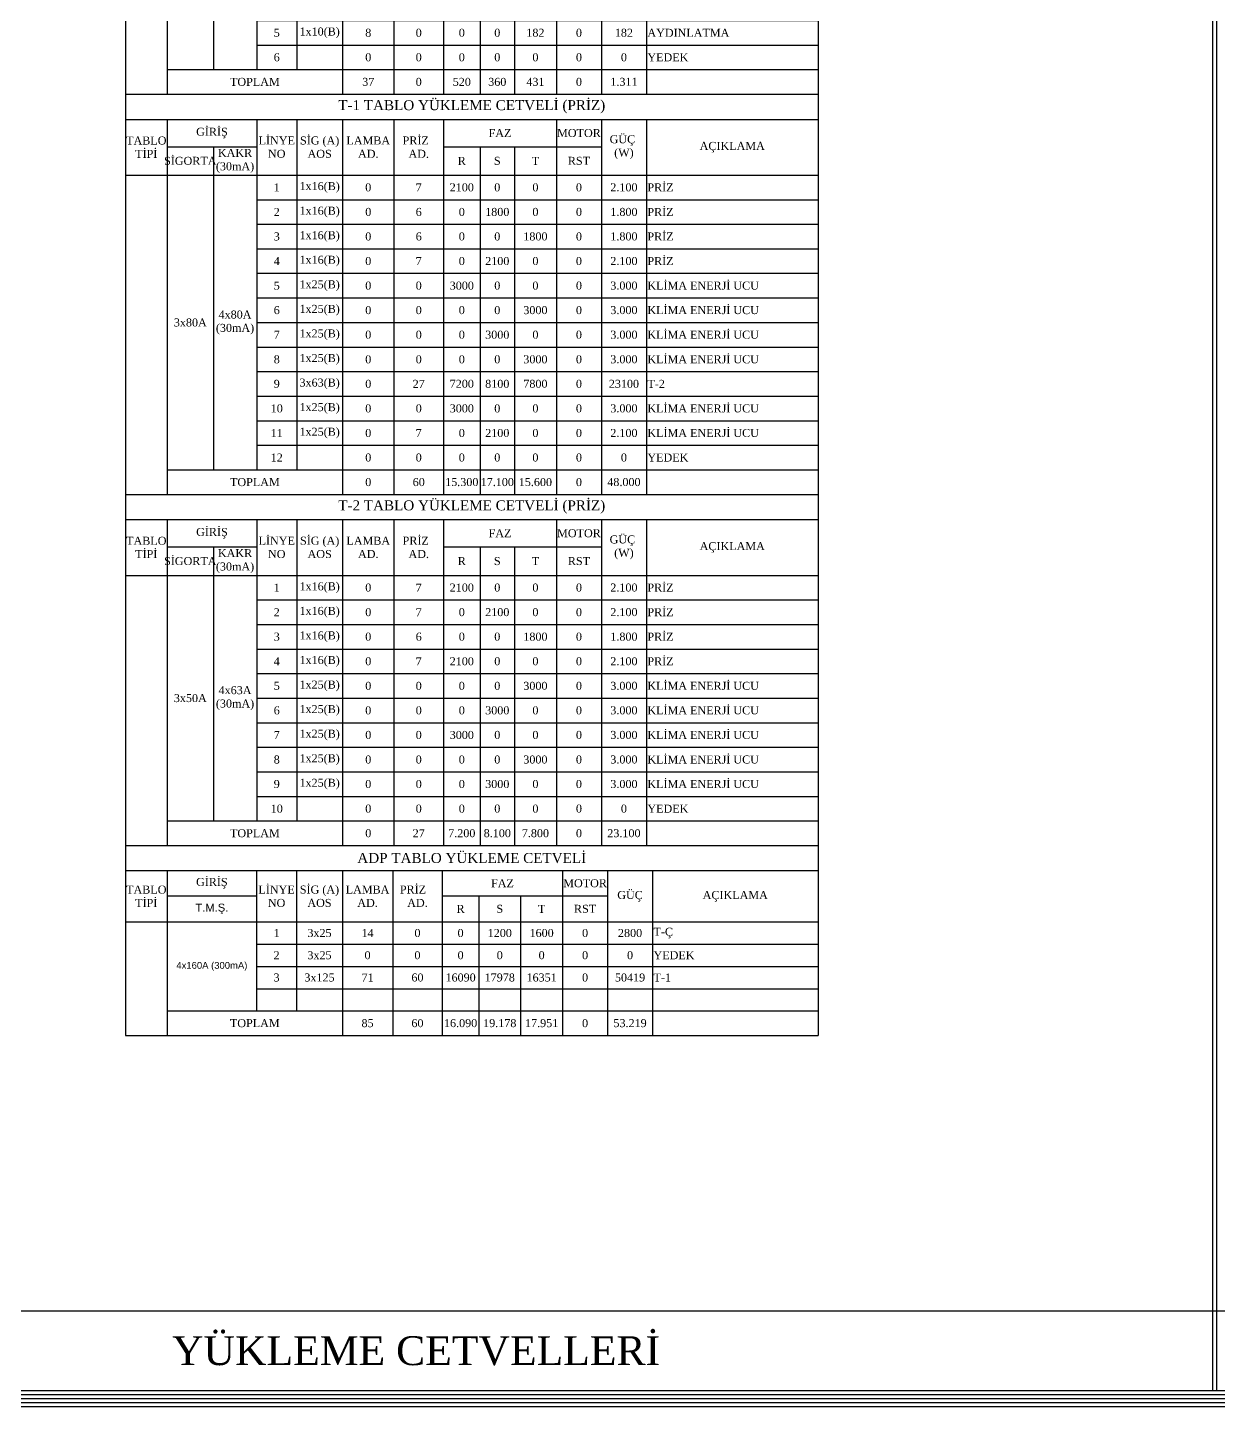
# Model space of a CAD drawing. Header units: millimetres. Extents: x 2046 to 14753, y 2361 to 29276.
# Drawn here: x 3542 to 5038, y 2361 to 4094 of the extents above; entities that cross this region are included whole.
import ezdxf

# ---------------------------------------------------------------- set-up
doc = ezdxf.new("R2010")
doc.units = ezdxf.units.MM
doc.layers.add('Elektrik Yazı', color=7, linetype='Continuous')
doc.layers.add('yazi', color=251, linetype='Continuous', lineweight=25)
doc.styles.add('Elektrik Yazı', font='times.ttf')
doc.styles.get("Standard").update_dxf_attribs({"font": 'arial.ttf'})

# ---------------------------------------------------------------- blocks, each defined once
blk = doc.blocks.new('*T202')
at = {"layer": 'Elektrik Yazı', "color": 0, "linetype": 'ByBlock', "lineweight": -2, "transparency": 16777216}
for p, q in [((0, 0), (870.4, 0)), ((0, 0), (0, -317.7)), ((870.4, 0), (870.4, -317.7)), ((0, -31.6), (870.4, -31.6)), ((52.6, -31.6), (52.6, -317.7)), ((165, -31.6), (165, -101.7)), ((215.3, -31.6), (215.3, -286.9)), ((272.9, -31.6), (272.9, -317.7)), ((337.5, -31.6), (337.5, -317.7)), ((399.7, -31.6), (399.7, -317.7)), ((541.7, -31.6), (541.7, -317.7)), ((598.1, -31.6), (598.1, -101.7)), ((654.6, -31.6), (654.6, -317.7)), ((52.6, -66), (165, -66)), ((110.6, -66), (110.6, -286.9)), ((399.7, -66), (598.1, -66)), ((445.8, -66), (445.8, -317.7)), ((488.8, -66), (488.8, -317.7)), ((0, -101.7), (870.4, -101.7)), ((165, -101.7), (165, -286.9)), ((598.1, -101.7), (598.1, -286.9)), ((165, -132.6), (870.4, -132.6)), ((165, -163.4), (870.4, -163.4)), ((165, -194.3), (870.4, -194.3)), ((165, -225.1), (870.4, -225.1)), ((165, -256), (870.4, -256)), ((52.6, -286.9), (870.4, -286.9)), ((598.1, -286.9), (598.1, -317.7)), ((0, -317.7), (870.4, -317.7))]:
    blk.add_line(p, q, dxfattribs=at)
at = {"layer": 'Elektrik Yazı', "color": 0, "linetype": 'ByBlock', "transparency": 16777216, "style": 'Elektrik Yazı'}
for s, insert, char_height, width, attachment_point in [('T-2 TABLO YÜKLEME CETVELİ (AYDINLATMA)', (435.2, -15.8), 12.574, 867.828, 5), ('GİRİŞ', (108.8, -48.8), 10.06, 109.929, 5), ('LİNYE NO', (190.2, -66.6), 10.06, 47.711, 5), ('SİG (A) AOS', (244.1, -66.6), 10.059, 55.031, 5), ('PRİZ   AD.', (368.6, -66.6), 10.06, 59.606, 5), ('FAZ', (470.7, -48.8), 10.06, 139.451, 5), ('MOTOR', (569.9, -48.8), 10.06, 53.955, 5), ('GÜÇ  (W)', (626.4, -66.6), 10.06, 53.955, 5), ('TABLO TİPİ', (26.3, -66.6), 10.06, 50.048, 5), ('KAKR (30mA)', (137.8, -83.8), 10.059, 51.889, 5), ('LAMBA  AD.', (305.2, -66.6), 10.06, 62.143, 5), ('AÇIKLAMA', (762.5, -66.6), 10.06, 213.197, 5), ('SİGORTA', (81.6, -83.8), 10.06, 55.507, 5), ('R', (422.7, -83.8), 10.1, 43.595, 5), ('S', (467.3, -83.8), 10.1, 40.512, 5), ('T', (515.2, -83.8), 10.1, 50.277, 5), ('RST', (569.9, -83.8), 10.06, 53.955, 5), ('1', (190.2, -117.1), 10.1, 47.711, 5), ('1x10(B)', (244.1, -117.1), 10.06, 55.031, 5), ('6', (305.2, -117.1), 10.1, 62.143, 5), ('0', (368.6, -117.1), 10.1, 59.606, 5), ('240', (422.7, -117.1), 10.06, 43.595, 5), ('0', (467.3, -117.1), 10.1, 40.512, 5), ('0', (515.2, -117.1), 10.1, 50.277, 5), ('0', (569.9, -117.1), 10.1, 53.955, 5), ('240', (626.4, -117.1), 10.06, 53.955, 5), ('AYDINLATMA', (655.9, -117.1), 10.06, 213.197, 4), ('2', (190.2, -148), 10.1, 47.711, 5), ('1x10(B)', (244.1, -148), 10.06, 55.031, 5), ('9', (305.2, -148), 10.1, 62.143, 5), ('0', (368.6, -148), 10.1, 59.606, 5), ('0', (422.7, -148), 10.1, 43.595, 5), ('360', (467.3, -148), 10.06, 40.512, 5), ('0', (515.2, -148), 10.1, 50.277, 5), ('0', (569.9, -148), 10.1, 53.955, 5), ('360', (626.4, -148), 10.06, 53.955, 5), ('AYDINLATMA', (655.9, -148), 10.06, 213.197, 4), ('1x10(B)', (244.1, -178.8), 10.06, 55.031, 5), ('3x50A', (81.6, -194.3), 10.06, 55.507, 5), ('4x63A (30mA)', (137.8, -194.3), 10.059, 51.889, 5), ('3', (190.2, -178.8), 10.1, 47.711, 5), ('7', (305.2, -178.8), 10.1, 62.143, 5), ('0', (368.6, -178.8), 10.1, 59.606, 5), ('0', (422.7, -178.8), 10.1, 43.595, 5), ('0', (467.3, -178.8), 10.1, 40.512, 5), ('249', (515.2, -178.8), 10.06, 50.277, 5), ('0', (569.9, -178.8), 10.1, 53.955, 5), ('249', (626.4, -178.8), 10.06, 53.955, 5), ('AYDINLATMA', (655.9, -178.8), 10.06, 213.197, 4), ('4', (190.2, -209.7), 10.1, 47.711, 5), ('1x10(B)', (244.1, -209.7), 10.06, 55.031, 5), ('7', (305.2, -209.7), 10.1, 62.143, 5), ('0', (368.6, -209.7), 10.1, 59.606, 5), ('280', (422.7, -209.7), 10.06, 43.595, 5), ('0', (467.3, -209.7), 10.1, 40.512, 5), ('0', (515.2, -209.7), 10.1, 50.277, 5), ('0', (569.9, -209.7), 10.1, 53.955, 5), ('280', (626.4, -209.7), 10.06, 53.955, 5), ('AYDINLATMA', (655.9, -209.7), 10.06, 213.197, 4), ('5', (190.2, -240.6), 10.1, 47.711, 5), ('1x10(B)', (244.1, -240.6), 10.06, 55.031, 5), ('8', (305.2, -240.6), 10.1, 62.143, 5), ('0', (368.6, -240.6), 10.1, 59.606, 5), ('0', (422.7, -240.6), 10.1, 43.595, 5), ('0', (467.3, -240.6), 10.1, 40.512, 5), ('182', (515.2, -240.6), 10.06, 50.277, 5), ('0', (569.9, -240.6), 10.1, 53.955, 5), ('182', (626.4, -240.6), 10.06, 53.955, 5), ('AYDINLATMA', (655.9, -240.6), 10.06, 213.197, 4), ('6', (190.2, -271.4), 10.1, 47.711, 5), ('0', (305.2, -271.4), 10.1, 62.143, 5), ('0', (368.6, -271.4), 10.1, 59.606, 5), ('0', (422.7, -271.4), 10.1, 43.595, 5), ('0', (467.3, -271.4), 10.1, 40.512, 5), ('0', (515.2, -271.4), 10.1, 50.277, 5), ('0', (569.9, -271.4), 10.1, 53.955, 5), ('0', (626.4, -271.4), 10.1, 53.955, 5), ('YEDEK', (655.9, -271.4), 10.06, 213.197, 4), ('TOPLAM', (162.7, -302.3), 10.06, 217.738, 5), ('37', (305.2, -302.3), 10.06, 62.143, 5), ('0', (368.6, -302.3), 10.1, 59.606, 5), ('520', (422.7, -302.3), 10.06, 43.595, 5), ('360', (467.3, -302.3), 10.06, 40.512, 5), ('431', (515.2, -302.3), 10.06, 50.277, 5), ('0', (569.9, -302.3), 10.1, 53.955, 5), ('1.311', (626.4, -302.3), 10.06, 53.955, 5)]:
    blk.add_mtext(s, dxfattribs=dict(at, insert=insert, char_height=char_height, width=width, attachment_point=attachment_point))
blk = doc.blocks.new('*T204')
at = {"layer": 'Elektrik Yazı', "color": 0, "linetype": 'ByBlock', "lineweight": -2, "transparency": 16777216}
for p, q in [((0, 0), (870.4, 0)), ((0, 0), (0, -502.9)), ((870.4, 0), (870.4, -502.9)), ((0, -31.6), (870.4, -31.6)), ((52.6, -31.6), (52.6, -502.9)), ((165, -31.6), (165, -101.7)), ((215.3, -31.6), (215.3, -472.1)), ((272.9, -31.6), (272.9, -502.9)), ((337.5, -31.6), (337.5, -502.9)), ((399.7, -31.6), (399.7, -502.9)), ((541.7, -31.6), (541.7, -502.9)), ((598.1, -31.6), (598.1, -101.7)), ((654.6, -31.6), (654.6, -502.9)), ((52.6, -66), (165, -66)), ((110.6, -66), (110.6, -472.1)), ((399.7, -66), (598.1, -66)), ((445.8, -66), (445.8, -502.9)), ((488.8, -66), (488.8, -502.9)), ((0, -101.7), (870.4, -101.7)), ((165, -101.7), (165, -472.1)), ((598.1, -101.7), (598.1, -348.6)), ((165, -132.6), (870.4, -132.6)), ((165, -163.4), (870.4, -163.4)), ((165, -194.3), (870.4, -194.3)), ((165, -225.1), (870.4, -225.1)), ((165, -256), (870.4, -256)), ((165, -286.9), (870.4, -286.9)), ((165, -317.7), (870.4, -317.7)), ((165, -348.6), (870.4, -348.6)), ((598.1, -348.6), (598.1, -379.5)), ((165, -379.5), (870.4, -379.5)), ((598.1, -379.5), (598.1, -472.1)), ((165, -410.3), (870.4, -410.3)), ((165, -441.2), (870.4, -441.2)), ((52.6, -472.1), (654.6, -472.1)), ((598.1, -472.1), (598.1, -502.9)), ((654.6, -472.1), (870.4, -472.1)), ((0, -502.9), (870.4, -502.9))]:
    blk.add_line(p, q, dxfattribs=at)
at = {"layer": 'Elektrik Yazı', "color": 0, "linetype": 'ByBlock', "transparency": 16777216, "style": 'Elektrik Yazı'}
for s, insert, char_height, width, attachment_point in [('T-1 TABLO YÜKLEME CETVELİ (PRİZ)', (435.2, -15.8), 12.574, 867.828, 5), ('GİRİŞ', (108.8, -48.8), 10.06, 109.929, 5), ('LİNYE NO', (190.2, -66.6), 10.06, 47.711, 5), ('SİG (A) AOS', (244.1, -66.6), 10.059, 55.031, 5), ('PRİZ   AD.', (368.6, -66.6), 10.06, 59.606, 5), ('FAZ', (470.7, -48.8), 10.06, 139.451, 5), ('MOTOR', (569.9, -48.8), 10.06, 53.955, 5), ('GÜÇ  (W)', (626.4, -66.6), 10.06, 53.955, 5), ('TABLO TİPİ', (26.3, -66.6), 10.06, 50.048, 5), ('KAKR (30mA)', (137.8, -83.8), 10.059, 51.889, 5), ('LAMBA  AD.', (305.2, -66.6), 10.06, 62.143, 5), ('AÇIKLAMA', (762.5, -66.6), 10.06, 213.197, 5), ('SİGORTA', (81.6, -83.8), 10.06, 55.507, 5), ('R', (422.7, -83.8), 10.1, 43.595, 5), ('S', (467.3, -83.8), 10.1, 40.512, 5), ('T', (515.2, -83.8), 10.1, 50.277, 5), ('RST', (569.9, -83.8), 10.06, 53.955, 5), ('1', (190.2, -117.1), 10.1, 47.711, 5), ('1x16(B)', (244.1, -117.1), 10.06, 55.031, 5), ('0', (305.2, -117.1), 10.1, 62.143, 5), ('7', (368.6, -117.1), 10.1, 59.606, 5), ('2100', (422.7, -117.1), 10.06, 43.595, 5), ('0', (467.3, -117.1), 10.1, 40.512, 5), ('0', (515.2, -117.1), 10.1, 50.277, 5), ('0', (569.9, -117.1), 10.1, 53.955, 5), ('2.100', (626.4, -117.1), 10.06, 53.955, 5), ('PRİZ', (655.9, -117.1), 10.06, 213.197, 4), ('2', (190.2, -148), 10.1, 47.711, 5), ('1x16(B)', (244.1, -148), 10.06, 55.031, 5), ('0', (305.2, -148), 10.1, 62.143, 5), ('6', (368.6, -148), 10.1, 59.606, 5), ('0', (422.7, -148), 10.1, 43.595, 5), ('1800', (467.3, -148), 10.06, 40.512, 5), ('0', (515.2, -148), 10.1, 50.277, 5), ('0', (569.9, -148), 10.1, 53.955, 5), ('1.800', (626.4, -148), 10.06, 53.955, 5), ('PRİZ', (655.9, -148), 10.06, 213.197, 4), ('1x16(B)', (244.1, -178.8), 10.06, 55.031, 5), ('PRİZ', (655.9, -178.8), 10.06, 213.197, 4), ('3', (190.2, -178.8), 10.1, 47.711, 5), ('0', (305.2, -178.8), 10.1, 62.143, 5), ('6', (368.6, -178.8), 10.1, 59.606, 5), ('0', (422.7, -178.8), 10.1, 43.595, 5), ('0', (467.3, -178.8), 10.1, 40.512, 5), ('1800', (515.2, -178.8), 10.06, 50.277, 5), ('0', (569.9, -178.8), 10.1, 53.955, 5), ('1.800', (626.4, -178.8), 10.06, 53.955, 5), ('4', (190.2, -209.7), 10.1, 47.711, 5), ('1x16(B)', (244.1, -209.7), 10.06, 55.031, 5), ('0', (305.2, -209.7), 10.1, 62.143, 5), ('7', (368.6, -209.7), 10.1, 59.606, 5), ('0', (422.7, -209.7), 10.1, 43.595, 5), ('2100', (467.3, -209.7), 10.06, 40.512, 5), ('0', (515.2, -209.7), 10.1, 50.277, 5), ('0', (569.9, -209.7), 10.1, 53.955, 5), ('2.100', (626.4, -209.7), 10.06, 53.955, 5), ('PRİZ', (655.9, -209.7), 10.06, 213.197, 4), ('5', (190.2, -240.6), 10.1, 47.711, 5), ('1x25(B)', (244.1, -240.6), 10.06, 55.031, 5), ('0', (305.2, -240.6), 10.1, 62.143, 5), ('0', (368.6, -240.6), 10.1, 59.606, 5), ('3000', (422.7, -240.6), 10.06, 43.595, 5), ('0', (467.3, -240.6), 10.1, 40.512, 5), ('0', (515.2, -240.6), 10.1, 50.277, 5), ('0', (569.9, -240.6), 10.1, 53.955, 5), ('3.000', (626.4, -240.6), 10.06, 53.955, 5), ('KLİMA ENERJİ UCU', (655.9, -240.6), 10.059, 213.197, 4), ('4x80A (30mA)', (137.8, -286.9), 10.059, 51.889, 5), ('6', (190.2, -271.4), 10.1, 47.711, 5), ('1x25(B)', (244.1, -271.4), 10.06, 55.031, 5), ('0', (305.2, -271.4), 10.1, 62.143, 5), ('0', (368.6, -271.4), 10.1, 59.606, 5), ('0', (422.7, -271.4), 10.1, 43.595, 5), ('0', (467.3, -271.4), 10.1, 40.512, 5), ('3000', (515.2, -271.4), 10.06, 50.277, 5), ('0', (569.9, -271.4), 10.1, 53.955, 5), ('3.000', (626.4, -271.4), 10.06, 53.955, 5), ('KLİMA ENERJİ UCU', (655.9, -271.4), 10.059, 213.197, 4), ('3x80A', (81.6, -286.9), 10.06, 55.507, 5), ('7', (190.2, -302.3), 10.1, 47.711, 5), ('1x25(B)', (244.1, -302.3), 10.06, 55.031, 5), ('0', (305.2, -302.3), 10.1, 62.143, 5), ('0', (368.6, -302.3), 10.1, 59.606, 5), ('0', (422.7, -302.3), 10.1, 43.595, 5), ('3000', (467.3, -302.3), 10.06, 40.512, 5), ('0', (515.2, -302.3), 10.1, 50.277, 5), ('0', (569.9, -302.3), 10.1, 53.955, 5), ('3.000', (626.4, -302.3), 10.06, 53.955, 5), ('KLİMA ENERJİ UCU', (655.9, -302.3), 10.059, 213.197, 4), ('8', (190.2, -333.2), 10.1, 47.711, 5), ('1x25(B)', (244.1, -333.2), 10.06, 55.031, 5), ('0', (305.2, -333.2), 10.1, 62.143, 5), ('0', (368.6, -333.2), 10.1, 59.606, 5), ('0', (422.7, -333.2), 10.1, 43.595, 5), ('0', (467.3, -333.2), 10.1, 40.512, 5), ('3000', (515.2, -333.2), 10.06, 50.277, 5), ('0', (569.9, -333.2), 10.1, 53.955, 5), ('3.000', (626.4, -333.2), 10.06, 53.955, 5), ('KLİMA ENERJİ UCU', (655.9, -333.2), 10.059, 213.197, 4), ('9', (190.2, -364), 10.1, 47.711, 5), ('3x63(B)', (244.1, -364), 10.06, 55.031, 5), ('0', (305.2, -364), 10.1, 62.143, 5), ('27', (368.6, -364), 10.06, 59.606, 5), ('7200', (422.7, -364), 10.06, 43.595, 5), ('8100', (467.3, -364), 10.06, 40.512, 5), ('7800', (515.2, -364), 10.06, 50.277, 5), ('0', (569.9, -364), 10.1, 53.955, 5), ('23100', (626.4, -364), 10.06, 53.955, 5), ('T-2', (655.9, -364), 10.06, 213.197, 4), ('10', (190.2, -394.9), 10.06, 47.711, 5), ('1x25(B)', (244.1, -394.9), 10.06, 55.031, 5), ('0', (305.2, -394.9), 10.1, 62.143, 5), ('0', (368.6, -394.9), 10.1, 59.606, 5), ('3000', (422.7, -394.9), 10.06, 43.595, 5), ('0', (467.3, -394.9), 10.1, 40.512, 5), ('0', (515.2, -394.9), 10.1, 50.277, 5), ('0', (569.9, -394.9), 10.1, 53.955, 5), ('3.000', (626.4, -394.9), 10.06, 53.955, 5), ('KLİMA ENERJİ UCU', (655.9, -394.9), 10.059, 213.197, 4), ('11', (190.2, -425.8), 10.06, 47.711, 5), ('1x25(B)', (244.1, -425.8), 10.06, 55.031, 5), ('0', (305.2, -425.8), 10.1, 62.143, 5), ('7', (368.6, -425.8), 10.1, 59.606, 5), ('0', (422.7, -425.8), 10.1, 43.595, 5), ('2100', (467.3, -425.8), 10.06, 40.512, 5), ('0', (515.2, -425.8), 10.1, 50.277, 5), ('0', (569.9, -425.8), 10.1, 53.955, 5), ('2.100', (626.4, -425.8), 10.06, 53.955, 5), ('KLİMA ENERJİ UCU', (655.9, -425.8), 10.059, 213.197, 4), ('12', (190.2, -456.6), 10.06, 47.711, 5), ('0', (305.2, -456.6), 10.1, 62.143, 5), ('0', (368.6, -456.6), 10.1, 59.606, 5), ('0', (422.7, -456.6), 10.1, 43.595, 5), ('0', (467.3, -456.6), 10.1, 40.512, 5), ('0', (515.2, -456.6), 10.1, 50.277, 5), ('0', (569.9, -456.6), 10.1, 53.955, 5), ('0', (626.4, -456.6), 10.1, 53.955, 5), ('YEDEK', (655.9, -456.6), 10.06, 213.197, 4), ('TOPLAM', (162.7, -487.5), 10.06, 217.738, 5), ('0', (305.2, -487.5), 10.1, 62.143, 5), ('60', (368.6, -487.5), 10.06, 59.606, 5), ('15.300', (422.7, -487.5), 10.06, 43.595, 5), ('17.100', (467.3, -487.5), 10.06, 40.512, 5), ('15.600', (515.2, -487.5), 10.06, 50.277, 5), ('0', (569.9, -487.5), 10.1, 53.955, 5), ('48.000', (626.4, -487.5), 10.06, 53.955, 5)]:
    blk.add_mtext(s, dxfattribs=dict(at, insert=insert, char_height=char_height, width=width, attachment_point=attachment_point))
blk = doc.blocks.new('*T205')
at = {"layer": 'Elektrik Yazı', "color": 0, "linetype": 'ByBlock', "lineweight": -2, "transparency": 16777216}
for p, q in [((0, 0), (870.4, 0)), ((0, 0), (0, -441.2)), ((870.4, 0), (870.4, -441.2)), ((0, -31.6), (870.4, -31.6)), ((52.6, -31.6), (52.6, -441.2)), ((165, -31.6), (165, -101.7)), ((215.3, -31.6), (215.3, -410.3)), ((272.9, -31.6), (272.9, -441.2)), ((337.5, -31.6), (337.5, -441.2)), ((399.7, -31.6), (399.7, -441.2)), ((541.7, -31.6), (541.7, -441.2)), ((598.1, -31.6), (598.1, -101.7)), ((654.6, -31.6), (654.6, -441.2)), ((52.6, -66), (165, -66)), ((110.6, -66), (110.6, -410.3)), ((399.7, -66), (598.1, -66)), ((445.8, -66), (445.8, -441.2)), ((488.8, -66), (488.8, -441.2)), ((0, -101.7), (870.4, -101.7)), ((165, -101.7), (165, -410.3)), ((598.1, -101.7), (598.1, -410.3)), ((165, -132.6), (870.4, -132.6)), ((165, -163.4), (870.4, -163.4)), ((165, -194.3), (870.4, -194.3)), ((165, -225.1), (870.4, -225.1)), ((165, -256), (870.4, -256)), ((165, -286.9), (870.4, -286.9)), ((165, -317.7), (870.4, -317.7)), ((165, -348.6), (870.4, -348.6)), ((165, -379.5), (870.4, -379.5)), ((52.6, -410.3), (870.4, -410.3)), ((598.1, -410.3), (598.1, -441.2)), ((0, -441.2), (870.4, -441.2))]:
    blk.add_line(p, q, dxfattribs=at)
at = {"layer": 'Elektrik Yazı', "color": 0, "linetype": 'ByBlock', "transparency": 16777216, "style": 'Elektrik Yazı'}
for s, insert, char_height, width, attachment_point in [('T-2 TABLO YÜKLEME CETVELİ (PRİZ)', (435.2, -15.8), 12.574, 867.828, 5), ('GİRİŞ', (108.8, -48.8), 10.06, 109.929, 5), ('LİNYE NO', (190.2, -66.6), 10.06, 47.711, 5), ('SİG (A) AOS', (244.1, -66.6), 10.059, 55.031, 5), ('PRİZ   AD.', (368.6, -66.6), 10.06, 59.606, 5), ('FAZ', (470.7, -48.8), 10.06, 139.451, 5), ('MOTOR', (569.9, -48.8), 10.06, 53.955, 5), ('GÜÇ  (W)', (626.4, -66.6), 10.06, 53.955, 5), ('TABLO TİPİ', (26.3, -66.6), 10.06, 50.048, 5), ('KAKR (30mA)', (137.8, -83.8), 10.059, 51.889, 5), ('LAMBA  AD.', (305.2, -66.6), 10.06, 62.143, 5), ('AÇIKLAMA', (762.5, -66.6), 10.06, 213.197, 5), ('SİGORTA', (81.6, -83.8), 10.06, 55.507, 5), ('R', (422.7, -83.8), 10.1, 43.595, 5), ('S', (467.3, -83.8), 10.1, 40.512, 5), ('T', (515.2, -83.8), 10.1, 50.277, 5), ('RST', (569.9, -83.8), 10.06, 53.955, 5), ('1', (190.2, -117.1), 10.1, 47.711, 5), ('1x16(B)', (244.1, -117.1), 10.06, 55.031, 5), ('0', (305.2, -117.1), 10.1, 62.143, 5), ('7', (368.6, -117.1), 10.1, 59.606, 5), ('2100', (422.7, -117.1), 10.06, 43.595, 5), ('0', (467.3, -117.1), 10.1, 40.512, 5), ('0', (515.2, -117.1), 10.1, 50.277, 5), ('0', (569.9, -117.1), 10.1, 53.955, 5), ('2.100', (626.4, -117.1), 10.06, 53.955, 5), ('PRİZ', (655.9, -117.1), 10.06, 213.197, 4), ('2', (190.2, -148), 10.1, 47.711, 5), ('1x16(B)', (244.1, -148), 10.06, 55.031, 5), ('0', (305.2, -148), 10.1, 62.143, 5), ('7', (368.6, -148), 10.1, 59.606, 5), ('0', (422.7, -148), 10.1, 43.595, 5), ('2100', (467.3, -148), 10.06, 40.512, 5), ('0', (515.2, -148), 10.1, 50.277, 5), ('0', (569.9, -148), 10.1, 53.955, 5), ('2.100', (626.4, -148), 10.06, 53.955, 5), ('PRİZ', (655.9, -148), 10.06, 213.197, 4), ('1x16(B)', (244.1, -178.8), 10.06, 55.031, 5), ('PRİZ', (655.9, -178.8), 10.06, 213.197, 4), ('3', (190.2, -178.8), 10.1, 47.711, 5), ('0', (305.2, -178.8), 10.1, 62.143, 5), ('6', (368.6, -178.8), 10.1, 59.606, 5), ('0', (422.7, -178.8), 10.1, 43.595, 5), ('0', (467.3, -178.8), 10.1, 40.512, 5), ('1800', (515.2, -178.8), 10.06, 50.277, 5), ('0', (569.9, -178.8), 10.1, 53.955, 5), ('1.800', (626.4, -178.8), 10.06, 53.955, 5), ('4', (190.2, -209.7), 10.1, 47.711, 5), ('1x16(B)', (244.1, -209.7), 10.06, 55.031, 5), ('0', (305.2, -209.7), 10.1, 62.143, 5), ('7', (368.6, -209.7), 10.1, 59.606, 5), ('2100', (422.7, -209.7), 10.06, 43.595, 5), ('0', (467.3, -209.7), 10.1, 40.512, 5), ('0', (515.2, -209.7), 10.1, 50.277, 5), ('0', (569.9, -209.7), 10.1, 53.955, 5), ('2.100', (626.4, -209.7), 10.06, 53.955, 5), ('PRİZ', (655.9, -209.7), 10.06, 213.197, 4), ('4x63A (30mA)', (137.8, -256), 10.059, 51.889, 5), ('5', (190.2, -240.6), 10.1, 47.711, 5), ('1x25(B)', (244.1, -240.6), 10.06, 55.031, 5), ('0', (305.2, -240.6), 10.1, 62.143, 5), ('0', (368.6, -240.6), 10.1, 59.606, 5), ('0', (422.7, -240.6), 10.1, 43.595, 5), ('0', (467.3, -240.6), 10.1, 40.512, 5), ('3000', (515.2, -240.6), 10.06, 50.277, 5), ('0', (569.9, -240.6), 10.1, 53.955, 5), ('3.000', (626.4, -240.6), 10.06, 53.955, 5), ('KLİMA ENERJİ UCU', (655.9, -240.6), 10.059, 213.197, 4), ('3x50A', (81.6, -256), 10.06, 55.507, 5), ('6', (190.2, -271.4), 10.1, 47.711, 5), ('1x25(B)', (244.1, -271.4), 10.06, 55.031, 5), ('0', (305.2, -271.4), 10.1, 62.143, 5), ('0', (368.6, -271.4), 10.1, 59.606, 5), ('0', (422.7, -271.4), 10.1, 43.595, 5), ('3000', (467.3, -271.4), 10.06, 40.512, 5), ('0', (515.2, -271.4), 10.1, 50.277, 5), ('0', (569.9, -271.4), 10.1, 53.955, 5), ('3.000', (626.4, -271.4), 10.06, 53.955, 5), ('KLİMA ENERJİ UCU', (655.9, -271.4), 10.059, 213.197, 4), ('7', (190.2, -302.3), 10.1, 47.711, 5), ('1x25(B)', (244.1, -302.3), 10.06, 55.031, 5), ('0', (305.2, -302.3), 10.1, 62.143, 5), ('0', (368.6, -302.3), 10.1, 59.606, 5), ('3000', (422.7, -302.3), 10.06, 43.595, 5), ('0', (467.3, -302.3), 10.1, 40.512, 5), ('0', (515.2, -302.3), 10.1, 50.277, 5), ('0', (569.9, -302.3), 10.1, 53.955, 5), ('3.000', (626.4, -302.3), 10.06, 53.955, 5), ('KLİMA ENERJİ UCU', (655.9, -302.3), 10.059, 213.197, 4), ('8', (190.2, -333.2), 10.1, 47.711, 5), ('1x25(B)', (244.1, -333.2), 10.06, 55.031, 5), ('0', (305.2, -333.2), 10.1, 62.143, 5), ('0', (368.6, -333.2), 10.1, 59.606, 5), ('0', (422.7, -333.2), 10.1, 43.595, 5), ('0', (467.3, -333.2), 10.1, 40.512, 5), ('3000', (515.2, -333.2), 10.06, 50.277, 5), ('0', (569.9, -333.2), 10.1, 53.955, 5), ('3.000', (626.4, -333.2), 10.06, 53.955, 5), ('KLİMA ENERJİ UCU', (655.9, -333.2), 10.059, 213.197, 4), ('9', (190.2, -364), 10.1, 47.711, 5), ('1x25(B)', (244.1, -364), 10.06, 55.031, 5), ('0', (305.2, -364), 10.1, 62.143, 5), ('0', (368.6, -364), 10.1, 59.606, 5), ('0', (422.7, -364), 10.1, 43.595, 5), ('3000', (467.3, -364), 10.06, 40.512, 5), ('0', (515.2, -364), 10.1, 50.277, 5), ('0', (569.9, -364), 10.1, 53.955, 5), ('3.000', (626.4, -364), 10.06, 53.955, 5), ('KLİMA ENERJİ UCU', (655.9, -364), 10.059, 213.197, 4), ('10', (190.2, -394.9), 10.06, 47.711, 5), ('0', (305.2, -394.9), 10.1, 62.143, 5), ('0', (368.6, -394.9), 10.1, 59.606, 5), ('0', (422.7, -394.9), 10.1, 43.595, 5), ('0', (467.3, -394.9), 10.1, 40.512, 5), ('0', (515.2, -394.9), 10.1, 50.277, 5), ('0', (569.9, -394.9), 10.1, 53.955, 5), ('0', (626.4, -394.9), 10.1, 53.955, 5), ('YEDEK', (655.9, -394.9), 10.06, 213.197, 4), ('TOPLAM', (162.7, -425.8), 10.06, 217.738, 5), ('0', (305.2, -425.8), 10.1, 62.143, 5), ('27', (368.6, -425.8), 10.06, 59.606, 5), ('7.200', (422.7, -425.8), 10.06, 43.595, 5), ('8.100', (467.3, -425.8), 10.06, 40.512, 5), ('7.800', (515.2, -425.8), 10.06, 50.277, 5), ('0', (569.9, -425.8), 10.1, 53.955, 5), ('23.100', (626.4, -425.8), 10.06, 53.955, 5)]:
    blk.add_mtext(s, dxfattribs=dict(at, insert=insert, char_height=char_height, width=width, attachment_point=attachment_point))
blk = doc.blocks.new('*T217')
at = {"layer": 'Elektrik Yazı', "color": 0, "linetype": 'ByBlock', "lineweight": -2, "transparency": 16777216}
for p, q in [((0, 0), (870.4, 0)), ((0, 0), (0, -238.8)), ((870.4, 0), (870.4, -238.8)), ((0, -31.6), (870.4, -31.6)), ((52.5, -31.6), (52.5, -238.8)), ((164.9, -31.6), (164.9, -123.9)), ((215.1, -31.6), (215.1, -207.9)), ((272.7, -31.6), (272.7, -238.8)), ((335.9, -31.6), (335.9, -238.8)), ((398.1, -31.6), (398.1, -238.8)), ((549.4, -31.6), (549.4, -238.8)), ((605.9, -31.6), (605.9, -238.8)), ((662.3, -31.6), (662.3, -123.9)), ((52.5, -63.2), (164.9, -63.2)), ((398.1, -63.2), (605.9, -63.2)), ((444.2, -63.2), (444.2, -238.8)), ((496.6, -63.2), (496.6, -238.8)), ((0, -96), (870.4, -96)), ((164.9, -123.9), (662.3, -123.9)), ((164.9, -123.9), (164.9, -207.9)), ((662.3, -123.9), (870.4, -123.9)), ((662.3, -123.9), (662.3, -151.9)), ((164.9, -151.9), (870.4, -151.9)), ((662.3, -151.9), (662.3, -238.8)), ((164.9, -179.9), (870.4, -179.9)), ((52.5, -207.9), (870.4, -207.9)), ((0, -238.8), (870.4, -238.8))]:
    blk.add_line(p, q, dxfattribs=at)
at = {"layer": 'Elektrik Yazı', "color": 0, "linetype": 'ByBlock', "transparency": 16777216, "style": 'Elektrik Yazı'}
for s, insert, char_height, width, attachment_point in [('ADP TABLO YÜKLEME CETVELİ', (435.2, -15.8), 12.574, 867.83, 5), ('TABLO TİPİ', (26.3, -63.8), 10.06, 50.013, 5), ('GİRİŞ', (108.7, -47.4), 10.06, 109.859, 5), ('LİNYE NO', (190, -63.8), 10.06, 47.676, 5), ('SİG (A) AOS', (243.9, -63.8), 10.059, 54.996, 5), ('LAMBA AD.', (304.3, -63.8), 10.06, 60.727, 5), ('PRİZ    AD.', (367, -63.8), 10.059, 59.64, 5), ('FAZ', (473.8, -47.4), 10.06, 148.77, 5), ('MOTOR', (577.6, -47.4), 10.06, 53.92, 5), ('GÜÇ', (634.1, -63.8), 10.06, 53.92, 5), ('AÇIKLAMA', (766.3, -63.8), 10.06, 205.508, 5), ('R', (421.2, -79.6), 10.1, 43.56, 5), ('S', (470.4, -79.6), 10.1, 49.901, 5), ('T', (523, -79.6), 10.1, 50.242, 5), ('RST', (577.6, -79.6), 10.06, 53.92, 5), ('T-Ç', (663.6, -110), 10.06, 205.508, 4), ('1', (190, -110), 10.1, 47.676, 5), ('3x25', (243.9, -110), 10.06, 54.996, 5), ('14', (304.3, -110), 10.06, 60.727, 5), ('0', (367, -110), 10.1, 59.64, 5), ('0', (421.2, -110), 10.1, 43.56, 5), ('1200', (470.4, -110), 10.06, 49.901, 5), ('1600', (523, -110), 10.06, 50.242, 5), ('0', (577.6, -110), 10.1, 53.92, 5), ('2800', (634.1, -110), 10.06, 53.92, 5), ('2', (190, -137.9), 10.1, 47.676, 5), ('3x25', (243.9, -137.9), 10.06, 54.996, 5), ('0', (304.3, -137.9), 10.1, 60.727, 5), ('0', (367, -137.9), 10.1, 59.64, 5), ('0', (421.2, -137.9), 10.1, 43.56, 5), ('0', (470.4, -137.9), 10.1, 49.901, 5), ('0', (523, -137.9), 10.1, 50.242, 5), ('0', (577.6, -137.9), 10.1, 53.92, 5), ('0', (634.1, -137.9), 10.1, 53.92, 5), ('YEDEK', (663.6, -137.9), 10.06, 205.508, 4), ('3', (190, -165.9), 10.1, 47.676, 5), ('3x125', (243.9, -165.9), 10.06, 54.996, 5), ('71', (304.3, -165.9), 10.06, 60.727, 5), ('60', (367, -165.9), 10.06, 59.64, 5), ('16090', (421.2, -165.9), 10.06, 43.56, 5), ('17978', (470.4, -165.9), 10.06, 49.901, 5), ('16351', (523, -165.9), 10.06, 50.242, 5), ('0', (577.6, -165.9), 10.1, 53.92, 5), ('50419', (634.1, -165.9), 10.06, 53.92, 5), ('T-1', (663.6, -165.9), 10.06, 205.508, 4), ('TOPLAM', (162.6, -223.3), 10.06, 217.598, 5), ('85', (304.3, -223.3), 10.06, 60.727, 5), ('60', (367, -223.3), 10.06, 59.64, 5), ('16.090', (421.2, -223.3), 10.06, 43.56, 5), ('19.178', (470.4, -223.3), 10.06, 49.901, 5), ('17.951', (523, -223.3), 10.06, 50.242, 5), ('0', (577.6, -223.3), 10.1, 53.92, 5), ('53.219', (634.1, -223.3), 10.06, 53.92, 5)]:
    blk.add_mtext(s, dxfattribs=dict(at, insert=insert, char_height=char_height, width=width, attachment_point=attachment_point))
at = {"layer": 'Elektrik Yazı', "color": 0, "linetype": 'ByBlock', "transparency": 16777216, "width": 109.859, "attachment_point": 5}
for s, insert, char_height in [('T.M.Ş.', (108.7, -79.6), 10.06), ('4x160A (300mA)', (108.7, -151.9), 8.512)]:
    blk.add_mtext(s, dxfattribs=dict(at, insert=insert, char_height=char_height))

msp = doc.modelspace()

# ---------------------------------------------------------------- linework, layer by layer
at = {"layer": 'yazi'}
for points in [[(5030.478, 5188.146), (5030.478, 2381.267)], [(5035.478, 5188.146), (5035.478, 2381.267)], [(3015.515, 2481.267), (11464.215, 2481.267)], [(3010.515, 2376.267), (11469.215, 2376.267)], [(3015.515, 2381.267), (11464.215, 2381.267)], [(2995.515, 2361.267), (11484.215, 2361.267)], [(3000.515, 2366.267), (11479.215, 2366.267)], [(3005.515, 2371.267), (11474.215, 2371.267)]]:
    msp.add_lwpolyline(points, dxfattribs=at)

# ---------------------------------------------------------------- block references
for name, p in [('*T202', (3664.645, 4328.011)), ('*T204', (3664.645, 4010.268)), ('*T205', (3664.645, 3507.333)), ('*T217', (3664.645, 3066.128))]:
    msp.add_blockref(name, p)

# ---------------------------------------------------------------- texts
at = {"layer": 'yazi', "lineweight": 30, "insert": (3723.268, 2449.474), "char_height": 36.27535, "width": 737.82109, "attachment_point": 1, "style": 'Elektrik Yazı'}
msp.add_mtext('YÜKLEME CETVELLERİ', dxfattribs=at)

doc.saveas('drawing.dxf')
